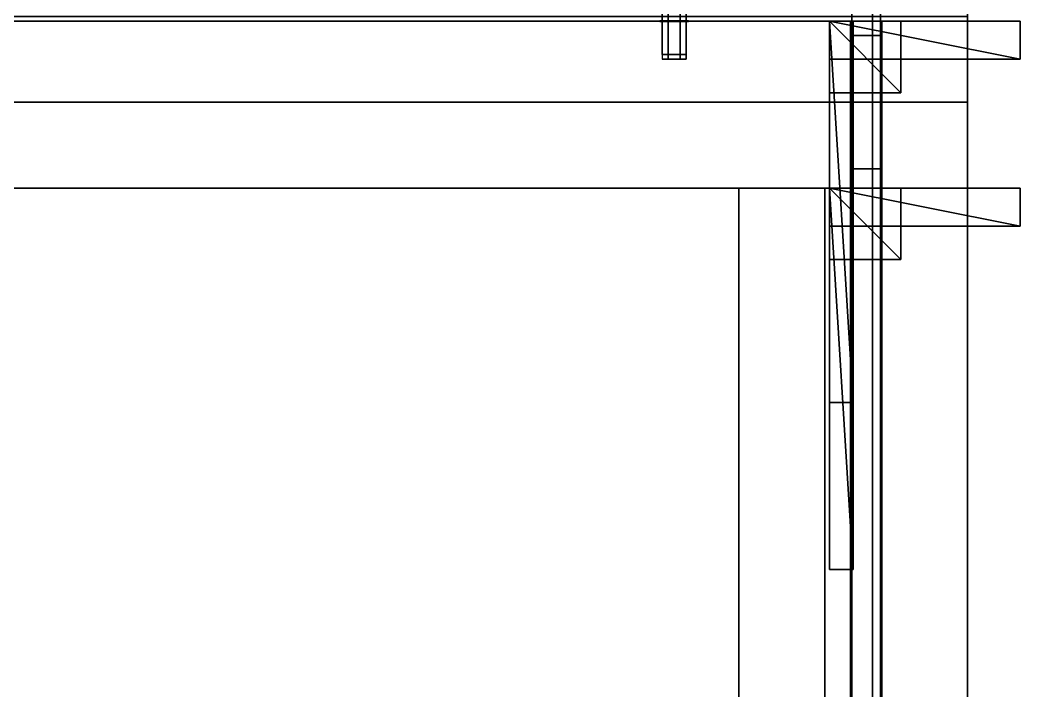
# Model space of a CAD drawing. Extents: x 0 to 4068, y -4475 to 0.
# Drawn here: x 1954.2 to 2167.9, y -2250.9 to -2110.3 of the extents above; entities that cross this region are included whole.
import ezdxf

# ---------------------------------------------------------------- set-up
doc = ezdxf.new("R2010")
doc.units = 0
for name, color, linetype in [('LAYER0', 7, 'CONTINUOUS'), ('LAYER11', 7, 'CONTINUOUS'), ('LAYER12', 7, 'CONTINUOUS'), ('LAYER122', 45, 'CONTINUOUS'), ('LAYER123', 45, 'CONTINUOUS'), ('LAYER124', 45, 'CONTINUOUS'), ('LAYER125', 45, 'CONTINUOUS'), ('LAYER126', 45, 'CONTINUOUS'), ('LAYER127', 45, 'CONTINUOUS'), ('LAYER15', 7, 'CONTINUOUS'), ('LAYER17', 7, 'CONTINUOUS'), ('LAYER18', 45, 'CONTINUOUS'), ('LAYER19', 45, 'CONTINUOUS'), ('LAYER20', 45, 'CONTINUOUS'), ('LAYER21', 45, 'CONTINUOUS'), ('LAYER219', 19, 'CONTINUOUS'), ('LAYER22', 45, 'CONTINUOUS'), ('LAYER23', 45, 'CONTINUOUS'), ('LAYER24', 2, 'CONTINUOUS'), ('LAYER25', 37, 'CONTINUOUS'), ('LAYER26', 37, 'CONTINUOUS'), ('LAYER27', 37, 'CONTINUOUS'), ('LAYER28', 37, 'CONTINUOUS'), ('LAYER29', 37, 'CONTINUOUS'), ('LAYER30', 37, 'CONTINUOUS'), ('LAYER31', 45, 'CONTINUOUS'), ('LAYER32', 45, 'CONTINUOUS'), ('LAYER35', 45, 'CONTINUOUS'), ('LAYER36', 45, 'CONTINUOUS'), ('LAYER37', 45, 'CONTINUOUS'), ('LAYER38', 45, 'CONTINUOUS'), ('LAYER39', 45, 'CONTINUOUS'), ('LAYER40', 45, 'CONTINUOUS'), ('LAYER41', 45, 'CONTINUOUS'), ('LAYER42', 45, 'CONTINUOUS'), ('LAYER43', 45, 'CONTINUOUS'), ('LAYER44', 45, 'CONTINUOUS'), ('LAYER46', 45, 'CONTINUOUS'), ('LAYER47', 45, 'CONTINUOUS'), ('LAYER48', 45, 'CONTINUOUS'), ('LAYER49', 45, 'CONTINUOUS'), ('LAYER5', 7, 'CONTINUOUS'), ('LAYER50', 45, 'CONTINUOUS'), ('LAYER53', 45, 'CONTINUOUS'), ('LAYER54', 45, 'CONTINUOUS'), ('LAYER55', 254, 'CONTINUOUS'), ('LAYER6', 7, 'CONTINUOUS'), ('LAYER7', 7, 'CONTINUOUS')]:
    doc.layers.add(name, color=color, linetype=linetype)

msp = doc.modelspace()

# ---------------------------------------------------------------- linework, layer by layer
at = {"layer": 'LAYER0', "invisible_edges": 1}
for points in [[(4068, 0), (0, -4475), (0, 0), (4068, 0)], [(0, -4475), (4068, 0), (4068, -4475), (0, -4475)]]:
    msp.add_3dface(points, dxfattribs=at)
at = {"layer": 'LAYER11', "invisible_edges": 1}
for points in [[(2153, -150, 2415), (2303, -2754, 2415), (2303, 0, 2415), (2153, -150, 2415)], [(2303, -2754, 2415), (2153, -150, 2415), (2153, -2886, 2415), (2303, -2754, 2415)]]:
    msp.add_3dface(points, dxfattribs=at)
at = {"layer": 'LAYER12'}
for points, invisible_edges in [([(2153, -2886, 873), (2068, -2076, 873), (2153, -150, 873), (2153, -2886, 873)], 3), ([(2133, -170, 927), (2153, -150, 927), (2133, -2886, 927), (2133, -170, 927)], 3), ([(2133, -2886, 927), (2153, -150, 927), (2153, -2886, 927), (2133, -2886, 927)], 1), ([(1567, -2886, 873), (1627.02, -2076, 873), (2153, -2886, 873), (1567, -2886, 873)], 3), ([(2153, -2886, 873), (1627.02, -2076, 873), (2068, -2076, 873), (2153, -2886, 873)], 5)]:
    msp.add_3dface(points, dxfattribs=dict(at, invisible_edges=invisible_edges))
at = {"layer": 'LAYER122', "invisible_edges": 1}
for points in [[(2153, -2145.5, 1523), (1703, -2864.5, 1523), (2153, -2864.5, 1523), (2153, -2145.5, 1523)], [(1703, -2864.5, 1523), (2153, -2145.5, 1523), (1703, -2145.5, 1523), (1703, -2864.5, 1523)], [(2153, -2145.499, 1905), (1783, -2145.499, 1505), (2153, -2145.499, 1505), (2153, -2145.499, 1905)], [(1783, -2145.499, 1505), (2153, -2145.499, 1905), (1783, -2145.499, 1905), (1783, -2145.499, 1505)], [(2153, -2864.5, 1887), (1783, -2145.5, 1887), (2153, -2145.5, 1887), (2153, -2864.5, 1887)], [(1783, -2145.5, 1887), (2153, -2864.5, 1887), (1783, -2864.5, 1887), (1783, -2145.5, 1887)], [(2105, -2145.5, 1887), (2105, -2864.5, 1523), (2105, -2864.5, 1887), (2105, -2145.5, 1887)], [(2105, -2864.5, 1523), (2105, -2145.5, 1887), (2105, -2145.5, 1523), (2105, -2864.5, 1523)]]:
    msp.add_3dface(points, dxfattribs=at)
at = {"layer": 'LAYER123', "invisible_edges": 1}
for points in [[(2153, -2127.499, 1505), (1783, -2145.499, 1505), (1783, -2127.499, 1505), (2153, -2127.499, 1505)], [(1783, -2145.499, 1505), (2153, -2127.499, 1505), (2153, -2145.499, 1505), (1783, -2145.499, 1505)], [(2153, -2145.5, 1905), (1783, -2145.5, 1887), (1783, -2145.5, 1905), (2153, -2145.5, 1905)], [(1783, -2145.5, 1887), (2153, -2145.5, 1905), (2153, -2145.5, 1887), (1783, -2145.5, 1887)]]:
    msp.add_3dface(points, dxfattribs=at)
at = {"layer": 'LAYER124', "invisible_edges": 1}
for points in [[(2123, -2145.5, 1523), (2105, -2864.5, 1523), (2105, -2145.5, 1523), (2123, -2145.5, 1523)], [(2105, -2864.5, 1523), (2123, -2145.5, 1523), (2123, -2864.5, 1523), (2105, -2864.5, 1523)]]:
    msp.add_3dface(points, dxfattribs=at)
at = {"layer": 'LAYER125', "invisible_edges": 1}
for points in [[(2153, -2145.499, 1905), (1783, -2127.499, 1905), (1783, -2145.499, 1905), (2153, -2145.499, 1905)], [(1783, -2127.499, 1905), (2153, -2145.499, 1905), (2153, -2127.499, 1905), (1783, -2127.499, 1905)], [(2153, -2145.5, 1523), (1703, -2145.5, 1505), (1703, -2145.5, 1523), (2153, -2145.5, 1523)], [(1703, -2145.5, 1505), (2153, -2145.5, 1523), (2153, -2145.5, 1505), (1703, -2145.5, 1505)], [(2105, -2145.5, 1887), (2123, -2145.5, 1523), (2105, -2145.5, 1523), (2105, -2145.5, 1887)], [(2123, -2145.5, 1523), (2105, -2145.5, 1887), (2123, -2145.5, 1887), (2123, -2145.5, 1523)]]:
    msp.add_3dface(points, dxfattribs=at)
at = {"layer": 'LAYER126', "invisible_edges": 1}
for points in [[(2153, -2127.499, 1505), (2153, -2145.499, 1905), (2153, -2145.499, 1505), (2153, -2127.499, 1505)], [(2153, -2145.499, 1905), (2153, -2127.499, 1505), (2153, -2127.499, 1905), (2153, -2145.499, 1905)], [(2123, -2864.5, 1887), (2105, -2145.5, 1887), (2105, -2864.5, 1887), (2123, -2864.5, 1887)], [(2105, -2145.5, 1887), (2123, -2864.5, 1887), (2123, -2145.5, 1887), (2105, -2145.5, 1887)], [(2153, -2145.5, 1905), (2153, -2864.5, 1887), (2153, -2145.5, 1887), (2153, -2145.5, 1905)], [(2153, -2864.5, 1887), (2153, -2145.5, 1905), (2153, -2864.5, 1905), (2153, -2864.5, 1887)], [(2153, -2864.5, 1505), (2153, -2145.5, 1523), (2153, -2864.5, 1523), (2153, -2864.5, 1505)], [(2153, -2145.5, 1523), (2153, -2864.5, 1505), (2153, -2145.5, 1505), (2153, -2145.5, 1523)]]:
    msp.add_3dface(points, dxfattribs=at)
at = {"layer": 'LAYER127', "invisible_edges": 1}
for points in [[(1783, -2127.499, 1905), (2153, -2127.499, 1505), (1783, -2127.499, 1505), (1783, -2127.499, 1905)], [(2153, -2127.499, 1505), (1783, -2127.499, 1905), (2153, -2127.499, 1905), (2153, -2127.499, 1505)], [(1703, -2145.5, 1505), (2153, -2864.5, 1505), (1703, -2864.5, 1505), (1703, -2145.5, 1505)], [(2153, -2864.5, 1505), (1703, -2145.5, 1505), (2153, -2145.5, 1505), (2153, -2864.5, 1505)], [(1783, -2864.5, 1905), (2153, -2145.5, 1905), (1783, -2145.5, 1905), (1783, -2864.5, 1905)], [(2153, -2145.5, 1905), (1783, -2864.5, 1905), (2153, -2864.5, 1905), (2153, -2145.5, 1905)], [(2123, -2145.5, 1523), (2123, -2864.5, 1887), (2123, -2864.5, 1523), (2123, -2145.5, 1523)], [(2123, -2864.5, 1887), (2123, -2145.5, 1523), (2123, -2145.5, 1887), (2123, -2864.5, 1887)]]:
    msp.add_3dface(points, dxfattribs=at)
at = {"layer": 'LAYER15', "invisible_edges": 1}
for points in [[(2153, -150, 873), (2153, -2886, 927), (2153, -2886, 873), (2153, -150, 873)], [(2153, -2886, 927), (2153, -150, 873), (2153, -150, 927), (2153, -2886, 927)], [(2153, -150, 927), (2153, -2886, 1007), (2153, -2886, 927), (2153, -150, 927)], [(2153, -2886, 1007), (2153, -150, 927), (2153, -150, 1007), (2153, -2886, 1007)]]:
    msp.add_3dface(points, dxfattribs=at)
at = {"layer": 'LAYER17'}
for points, invisible_edges in [([(2153, -150, 927), (2133, -170, 927), (2153, -2886, 927), (2153, -150, 927)], 3), ([(2153, -150, 1007), (2133, -170, 1007), (2153, -2886, 1007), (2153, -150, 1007)], 3), ([(2133, -753, 927), (2153, -2886, 927), (2133, -170, 927), (2133, -753, 927)], 3), ([(2153, -2886, 1007), (2133, -170, 1007), (2133, -2886, 1007), (2153, -2886, 1007)], 1), ([(2068, -1329, 927), (2153, -2886, 927), (2133, -753, 927), (2068, -1329, 927)], 7), ([(2068, -2076, 927), (2153, -2886, 927), (2068, -1329, 927), (2068, -2076, 927)], 3), ([(1627.02, -2076, 927), (1567, -2886, 927), (2153, -2886, 927), (1627.02, -2076, 927)], 5), ([(1627.02, -2076, 927), (2153, -2886, 927), (2068, -2076, 927), (1627.02, -2076, 927)], 3)]:
    msp.add_3dface(points, dxfattribs=dict(at, invisible_edges=invisible_edges))
at = {"layer": 'LAYER18', "invisible_edges": 1}
for points in [[(2153, -2110.5, 752.5), (2153, -2374.5, 872.5), (2153, -2374.5, 752.5), (2153, -2110.5, 752.5)], [(2153, -2374.5, 872.5), (2153, -2110.5, 752.5), (2153, -2110.5, 872.5), (2153, -2374.5, 872.5)], [(2153, -2864.5, 2346), (2153, -2145.5, 2226), (2153, -2145.5, 2346), (2153, -2864.5, 2346)], [(2153, -2145.5, 2226), (2153, -2864.5, 2346), (2153, -2864.5, 2226), (2153, -2145.5, 2226)]]:
    msp.add_3dface(points, dxfattribs=at)
at = {"layer": 'LAYER19', "invisible_edges": 1}
for points in [[(2135, -2145.5, 2346), (2153, -2145.5, 2226), (2135, -2145.5, 2226), (2135, -2145.5, 2346)], [(2153, -2145.5, 2226), (2135, -2145.5, 2346), (2153, -2145.5, 2346), (2153, -2145.5, 2226)]]:
    msp.add_3dface(points, dxfattribs=at)
at = {"layer": 'LAYER20', "invisible_edges": 1}
for points in [[(2135, -2110.5, 872.5), (2153, -2374.5, 872.5), (2153, -2110.5, 872.5), (2135, -2110.5, 872.5)], [(2153, -2374.5, 872.5), (2135, -2110.5, 872.5), (2135, -2374.5, 872.5), (2153, -2374.5, 872.5)], [(2135, -2864.5, 2226), (2153, -2145.5, 2226), (2153, -2864.5, 2226), (2135, -2864.5, 2226)], [(2153, -2145.5, 2226), (2135, -2864.5, 2226), (2135, -2145.5, 2226), (2153, -2145.5, 2226)]]:
    msp.add_3dface(points, dxfattribs=at)
at = {"layer": 'LAYER21', "invisible_edges": 1}
for points in [[(2153, -2110.5, 752.5), (2135, -2110.5, 872.5), (2153, -2110.5, 872.5), (2153, -2110.5, 752.5)], [(2135, -2110.5, 872.5), (2153, -2110.5, 752.5), (2135, -2110.5, 752.5), (2135, -2110.5, 872.5)]]:
    msp.add_3dface(points, dxfattribs=at)
at = {"layer": 'LAYER219', "invisible_edges": 1}
for points in [[(2133, -170, 1007), (2133, -2886, 927), (2133, -2886, 1007), (2133, -170, 1007)], [(2133, -2886, 927), (2133, -170, 1007), (2133, -170, 927), (2133, -2886, 927)]]:
    msp.add_3dface(points, dxfattribs=at)
at = {"layer": 'LAYER22', "invisible_edges": 1}
for points in [[(2135, -2374.5, 752.5), (2153, -2110.5, 752.5), (2153, -2374.5, 752.5), (2135, -2374.5, 752.5)], [(2153, -2110.5, 752.5), (2135, -2374.5, 752.5), (2135, -2110.5, 752.5), (2153, -2110.5, 752.5)], [(2135, -2145.5, 2346), (2153, -2864.5, 2346), (2153, -2145.5, 2346), (2135, -2145.5, 2346)], [(2153, -2864.5, 2346), (2135, -2145.5, 2346), (2135, -2864.5, 2346), (2153, -2864.5, 2346)]]:
    msp.add_3dface(points, dxfattribs=at)
at = {"layer": 'LAYER23', "invisible_edges": 1}
for points in [[(2135, -2110.5, 872.5), (2135, -2374.5, 752.5), (2135, -2374.5, 872.5), (2135, -2110.5, 872.5)], [(2135, -2374.5, 752.5), (2135, -2110.5, 872.5), (2135, -2110.5, 752.5), (2135, -2374.5, 752.5)], [(2135, -2864.5, 2226), (2135, -2145.5, 2346), (2135, -2145.5, 2226), (2135, -2864.5, 2226)], [(2135, -2145.5, 2346), (2135, -2864.5, 2226), (2135, -2864.5, 2346), (2135, -2145.5, 2346)]]:
    msp.add_3dface(points, dxfattribs=at)
at = {"layer": 'LAYER24'}
for points in [[(2124, -2190.5, 832), (2129, -2190.5, 832), (2124, -2110.5, 832), (2124, -2190.5, 832)], [(2124, -2110.5, 832), (2129, -2190.5, 832), (2129, -2110.5, 832), (2124, -2110.5, 832)], [(2124, -2110.5, 832), (2129, -2110.5, 832), (2124, -2110.5, 809), (2124, -2110.5, 832)], [(2124, -2110.5, 809), (2129, -2110.5, 832), (2129, -2110.5, 809), (2124, -2110.5, 809)], [(2124, -2190.5, 832), (2124, -2110.5, 832), (2124, -2190.5, 809), (2124, -2190.5, 832)], [(2124, -2190.5, 809), (2124, -2110.5, 832), (2124, -2110.5, 809), (2124, -2190.5, 809)], [(2124, -2190.5, 809), (2124, -2110.5, 809), (2129, -2190.5, 809), (2124, -2190.5, 809)], [(2129, -2190.5, 809), (2124, -2110.5, 809), (2129, -2110.5, 809), (2129, -2190.5, 809)], [(2124, -2125.5, 832), (2139, -2125.5, 832), (2124, -2110.5, 832), (2124, -2125.5, 832)], [(2124, -2110.5, 832), (2139, -2125.5, 832), (2139, -2110.5, 832), (2124, -2110.5, 832)], [(2124, -2110.5, 832), (2139, -2110.5, 832), (2124, -2110.5, 817), (2124, -2110.5, 832)], [(2124, -2110.5, 817), (2139, -2110.5, 832), (2139, -2110.5, 817), (2124, -2110.5, 817)], [(2124, -2125.5, 832), (2124, -2110.5, 832), (2124, -2125.5, 817), (2124, -2125.5, 832)], [(2124, -2125.5, 817), (2124, -2110.5, 832), (2124, -2110.5, 817), (2124, -2125.5, 817)], [(2124, -2125.5, 817), (2124, -2110.5, 817), (2139, -2125.5, 817), (2124, -2125.5, 817)], [(2139, -2125.5, 817), (2124, -2110.5, 817), (2139, -2110.5, 817), (2139, -2125.5, 817)], [(2124, -2125.5, 832), (2139, -2125.5, 832), (2124, -2110.5, 832), (2124, -2125.5, 832)], [(2124, -2110.5, 832), (2139, -2125.5, 832), (2139, -2110.5, 832), (2124, -2110.5, 832)], [(2124, -2110.5, 832), (2139, -2110.5, 832), (2124, -2110.5, 817), (2124, -2110.5, 832)], [(2124, -2110.5, 817), (2139, -2110.5, 832), (2139, -2110.5, 817), (2124, -2110.5, 817)], [(2124, -2125.5, 832), (2124, -2110.5, 832), (2124, -2125.5, 817), (2124, -2125.5, 832)], [(2124, -2125.5, 817), (2124, -2110.5, 832), (2124, -2110.5, 817), (2124, -2125.5, 817)], [(2124, -2125.5, 817), (2124, -2110.5, 817), (2139, -2125.5, 817), (2124, -2125.5, 817)], [(2139, -2125.5, 817), (2124, -2110.5, 817), (2139, -2110.5, 817), (2139, -2125.5, 817)], [(2124, -2125.5, 832), (2139, -2125.5, 832), (2124, -2110.5, 832), (2124, -2125.5, 832)], [(2124, -2110.5, 832), (2139, -2125.5, 832), (2139, -2110.5, 832), (2124, -2110.5, 832)], [(2124, -2110.5, 832), (2139, -2110.5, 832), (2124, -2110.5, 817), (2124, -2110.5, 832)], [(2124, -2110.5, 817), (2139, -2110.5, 832), (2139, -2110.5, 817), (2124, -2110.5, 817)], [(2124, -2125.5, 832), (2124, -2110.5, 832), (2124, -2125.5, 817), (2124, -2125.5, 832)], [(2124, -2125.5, 817), (2124, -2110.5, 832), (2124, -2110.5, 817), (2124, -2125.5, 817)], [(2124, -2125.5, 817), (2124, -2110.5, 817), (2139, -2125.5, 817), (2124, -2125.5, 817)], [(2139, -2125.5, 817), (2124, -2110.5, 817), (2139, -2110.5, 817), (2139, -2125.5, 817)], [(2124, -2125.5, 832), (2139, -2125.5, 832), (2124, -2110.5, 832), (2124, -2125.5, 832)], [(2124, -2110.5, 832), (2139, -2125.5, 832), (2139, -2110.5, 832), (2124, -2110.5, 832)], [(2124, -2110.5, 832), (2139, -2110.5, 832), (2124, -2110.5, 817), (2124, -2110.5, 832)], [(2124, -2110.5, 817), (2139, -2110.5, 832), (2139, -2110.5, 817), (2124, -2110.5, 817)], [(2124, -2125.5, 832), (2124, -2110.5, 832), (2124, -2125.5, 817), (2124, -2125.5, 832)], [(2124, -2125.5, 817), (2124, -2110.5, 832), (2124, -2110.5, 817), (2124, -2125.5, 817)], [(2124, -2125.5, 817), (2124, -2110.5, 817), (2139, -2125.5, 817), (2124, -2125.5, 817)], [(2139, -2125.5, 817), (2124, -2110.5, 817), (2139, -2110.5, 817), (2139, -2125.5, 817)], [(2124, -2118.5, 832), (2164, -2118.5, 832), (2124, -2110.5, 832), (2124, -2118.5, 832)], [(2124, -2110.5, 832), (2164, -2118.5, 832), (2164, -2110.5, 832), (2124, -2110.5, 832)], [(2124, -2110.5, 832), (2164, -2110.5, 832), (2124, -2110.5, 824), (2124, -2110.5, 832)], [(2124, -2110.5, 824), (2164, -2110.5, 832), (2164, -2110.5, 824), (2124, -2110.5, 824)], [(2124, -2118.5, 832), (2124, -2110.5, 832), (2124, -2118.5, 824), (2124, -2118.5, 832)], [(2124, -2118.5, 824), (2124, -2110.5, 832), (2124, -2110.5, 824), (2124, -2118.5, 824)], [(2124, -2118.5, 824), (2124, -2110.5, 824), (2164, -2118.5, 824), (2124, -2118.5, 824)], [(2164, -2118.5, 824), (2124, -2110.5, 824), (2164, -2110.5, 824), (2164, -2118.5, 824)], [(2124, -2190.5, 832), (2129, -2190.5, 832), (2124, -2110.5, 832), (2124, -2190.5, 832)], [(2124, -2110.5, 832), (2129, -2190.5, 832), (2129, -2110.5, 832), (2124, -2110.5, 832)], [(2124, -2110.5, 832), (2129, -2110.5, 832), (2124, -2110.5, 816), (2124, -2110.5, 832)], [(2124, -2110.5, 816), (2129, -2110.5, 832), (2129, -2110.5, 816), (2124, -2110.5, 816)], [(2124, -2190.5, 832), (2124, -2110.5, 832), (2124, -2190.5, 816), (2124, -2190.5, 832)], [(2124, -2190.5, 816), (2124, -2110.5, 832), (2124, -2110.5, 816), (2124, -2190.5, 816)], [(2124, -2190.5, 816), (2124, -2110.5, 816), (2129, -2190.5, 816), (2124, -2190.5, 816)], [(2129, -2190.5, 816), (2124, -2110.5, 816), (2129, -2110.5, 816), (2129, -2190.5, 816)], [(2129, -2190.5, 809), (2129, -2110.5, 809), (2129, -2190.5, 832), (2129, -2190.5, 809)], [(2129, -2190.5, 832), (2129, -2110.5, 809), (2129, -2110.5, 832), (2129, -2190.5, 832)], [(2129, -2190.5, 816), (2129, -2110.5, 816), (2129, -2190.5, 832), (2129, -2190.5, 816)], [(2129, -2190.5, 832), (2129, -2110.5, 816), (2129, -2110.5, 832), (2129, -2190.5, 832)], [(2139, -2125.5, 817), (2139, -2110.5, 817), (2139, -2125.5, 832), (2139, -2125.5, 817)], [(2139, -2125.5, 832), (2139, -2110.5, 817), (2139, -2110.5, 832), (2139, -2125.5, 832)], [(2139, -2125.5, 817), (2139, -2110.5, 817), (2139, -2125.5, 832), (2139, -2125.5, 817)], [(2139, -2125.5, 832), (2139, -2110.5, 817), (2139, -2110.5, 832), (2139, -2125.5, 832)], [(2139, -2125.5, 817), (2139, -2110.5, 817), (2139, -2125.5, 832), (2139, -2125.5, 817)], [(2139, -2125.5, 832), (2139, -2110.5, 817), (2139, -2110.5, 832), (2139, -2125.5, 832)], [(2139, -2125.5, 817), (2139, -2110.5, 817), (2139, -2125.5, 832), (2139, -2125.5, 817)], [(2139, -2125.5, 832), (2139, -2110.5, 817), (2139, -2110.5, 832), (2139, -2125.5, 832)], [(2164, -2118.5, 824), (2164, -2110.5, 824), (2164, -2118.5, 832), (2164, -2118.5, 824)], [(2164, -2118.5, 832), (2164, -2110.5, 824), (2164, -2110.5, 832), (2164, -2118.5, 832)], [(2124, -2118.5, 824), (2164, -2118.5, 824), (2124, -2118.5, 832), (2124, -2118.5, 824)], [(2124, -2118.5, 832), (2164, -2118.5, 824), (2164, -2118.5, 832), (2124, -2118.5, 832)], [(2124, -2125.5, 817), (2139, -2125.5, 817), (2124, -2125.5, 832), (2124, -2125.5, 817)], [(2124, -2125.5, 832), (2139, -2125.5, 817), (2139, -2125.5, 832), (2124, -2125.5, 832)], [(2124, -2125.5, 817), (2139, -2125.5, 817), (2124, -2125.5, 832), (2124, -2125.5, 817)], [(2124, -2125.5, 832), (2139, -2125.5, 817), (2139, -2125.5, 832), (2124, -2125.5, 832)], [(2124, -2125.5, 817), (2139, -2125.5, 817), (2124, -2125.5, 832), (2124, -2125.5, 817)], [(2124, -2125.5, 832), (2139, -2125.5, 817), (2139, -2125.5, 832), (2124, -2125.5, 832)], [(2124, -2125.5, 817), (2139, -2125.5, 817), (2124, -2125.5, 832), (2124, -2125.5, 817)], [(2124, -2125.5, 832), (2139, -2125.5, 817), (2139, -2125.5, 832), (2124, -2125.5, 832)], [(2124, -2225.5, 2323), (2129, -2225.5, 2323), (2124, -2145.5, 2323), (2124, -2225.5, 2323)], [(2124, -2145.5, 2323), (2129, -2225.5, 2323), (2129, -2145.5, 2323), (2124, -2145.5, 2323)], [(2124, -2145.5, 2323), (2129, -2145.5, 2323), (2124, -2145.5, 2300), (2124, -2145.5, 2323)], [(2124, -2145.5, 2300), (2129, -2145.5, 2323), (2129, -2145.5, 2300), (2124, -2145.5, 2300)], [(2124, -2225.5, 2323), (2124, -2145.5, 2323), (2124, -2225.5, 2300), (2124, -2225.5, 2323)], [(2124, -2225.5, 2300), (2124, -2145.5, 2323), (2124, -2145.5, 2300), (2124, -2225.5, 2300)], [(2124, -2225.5, 2300), (2124, -2145.5, 2300), (2129, -2225.5, 2300), (2124, -2225.5, 2300)], [(2129, -2225.5, 2300), (2124, -2145.5, 2300), (2129, -2145.5, 2300), (2129, -2225.5, 2300)], [(2124, -2160.5, 2323), (2139, -2160.5, 2323), (2124, -2145.5, 2323), (2124, -2160.5, 2323)], [(2124, -2145.5, 2323), (2139, -2160.5, 2323), (2139, -2145.5, 2323), (2124, -2145.5, 2323)], [(2124, -2145.5, 2323), (2139, -2145.5, 2323), (2124, -2145.5, 2308), (2124, -2145.5, 2323)], [(2124, -2145.5, 2308), (2139, -2145.5, 2323), (2139, -2145.5, 2308), (2124, -2145.5, 2308)], [(2124, -2160.5, 2323), (2124, -2145.5, 2323), (2124, -2160.5, 2308), (2124, -2160.5, 2323)], [(2124, -2160.5, 2308), (2124, -2145.5, 2323), (2124, -2145.5, 2308), (2124, -2160.5, 2308)], [(2124, -2160.5, 2308), (2124, -2145.5, 2308), (2139, -2160.5, 2308), (2124, -2160.5, 2308)], [(2139, -2160.5, 2308), (2124, -2145.5, 2308), (2139, -2145.5, 2308), (2139, -2160.5, 2308)], [(2124, -2160.5, 2323), (2139, -2160.5, 2323), (2124, -2145.5, 2323), (2124, -2160.5, 2323)], [(2124, -2145.5, 2323), (2139, -2160.5, 2323), (2139, -2145.5, 2323), (2124, -2145.5, 2323)], [(2124, -2145.5, 2323), (2139, -2145.5, 2323), (2124, -2145.5, 2308), (2124, -2145.5, 2323)], [(2124, -2145.5, 2308), (2139, -2145.5, 2323), (2139, -2145.5, 2308), (2124, -2145.5, 2308)], [(2124, -2160.5, 2323), (2124, -2145.5, 2323), (2124, -2160.5, 2308), (2124, -2160.5, 2323)], [(2124, -2160.5, 2308), (2124, -2145.5, 2323), (2124, -2145.5, 2308), (2124, -2160.5, 2308)], [(2124, -2160.5, 2308), (2124, -2145.5, 2308), (2139, -2160.5, 2308), (2124, -2160.5, 2308)], [(2139, -2160.5, 2308), (2124, -2145.5, 2308), (2139, -2145.5, 2308), (2139, -2160.5, 2308)], [(2124, -2160.5, 2323), (2139, -2160.5, 2323), (2124, -2145.5, 2323), (2124, -2160.5, 2323)], [(2124, -2145.5, 2323), (2139, -2160.5, 2323), (2139, -2145.5, 2323), (2124, -2145.5, 2323)], [(2124, -2145.5, 2323), (2139, -2145.5, 2323), (2124, -2145.5, 2308), (2124, -2145.5, 2323)], [(2124, -2145.5, 2308), (2139, -2145.5, 2323), (2139, -2145.5, 2308), (2124, -2145.5, 2308)], [(2124, -2160.5, 2323), (2124, -2145.5, 2323), (2124, -2160.5, 2308), (2124, -2160.5, 2323)], [(2124, -2160.5, 2308), (2124, -2145.5, 2323), (2124, -2145.5, 2308), (2124, -2160.5, 2308)], [(2124, -2160.5, 2308), (2124, -2145.5, 2308), (2139, -2160.5, 2308), (2124, -2160.5, 2308)], [(2139, -2160.5, 2308), (2124, -2145.5, 2308), (2139, -2145.5, 2308), (2139, -2160.5, 2308)], [(2124, -2160.5, 2323), (2139, -2160.5, 2323), (2124, -2145.5, 2323), (2124, -2160.5, 2323)], [(2124, -2145.5, 2323), (2139, -2160.5, 2323), (2139, -2145.5, 2323), (2124, -2145.5, 2323)], [(2124, -2145.5, 2323), (2139, -2145.5, 2323), (2124, -2145.5, 2308), (2124, -2145.5, 2323)], [(2124, -2145.5, 2308), (2139, -2145.5, 2323), (2139, -2145.5, 2308), (2124, -2145.5, 2308)], [(2124, -2160.5, 2323), (2124, -2145.5, 2323), (2124, -2160.5, 2308), (2124, -2160.5, 2323)], [(2124, -2160.5, 2308), (2124, -2145.5, 2323), (2124, -2145.5, 2308), (2124, -2160.5, 2308)], [(2124, -2160.5, 2308), (2124, -2145.5, 2308), (2139, -2160.5, 2308), (2124, -2160.5, 2308)], [(2139, -2160.5, 2308), (2124, -2145.5, 2308), (2139, -2145.5, 2308), (2139, -2160.5, 2308)], [(2124, -2153.5, 2323), (2164, -2153.5, 2323), (2124, -2145.5, 2323), (2124, -2153.5, 2323)], [(2124, -2145.5, 2323), (2164, -2153.5, 2323), (2164, -2145.5, 2323), (2124, -2145.5, 2323)], [(2124, -2145.5, 2323), (2164, -2145.5, 2323), (2124, -2145.5, 2315), (2124, -2145.5, 2323)], [(2124, -2145.5, 2315), (2164, -2145.5, 2323), (2164, -2145.5, 2315), (2124, -2145.5, 2315)], [(2124, -2153.5, 2323), (2124, -2145.5, 2323), (2124, -2153.5, 2315), (2124, -2153.5, 2323)], [(2124, -2153.5, 2315), (2124, -2145.5, 2323), (2124, -2145.5, 2315), (2124, -2153.5, 2315)], [(2124, -2153.5, 2315), (2124, -2145.5, 2315), (2164, -2153.5, 2315), (2124, -2153.5, 2315)], [(2164, -2153.5, 2315), (2124, -2145.5, 2315), (2164, -2145.5, 2315), (2164, -2153.5, 2315)], [(2124, -2225.5, 2323), (2129, -2225.5, 2323), (2124, -2145.5, 2323), (2124, -2225.5, 2323)], [(2124, -2145.5, 2323), (2129, -2225.5, 2323), (2129, -2145.5, 2323), (2124, -2145.5, 2323)], [(2124, -2145.5, 2323), (2129, -2145.5, 2323), (2124, -2145.5, 2307), (2124, -2145.5, 2323)], [(2124, -2145.5, 2307), (2129, -2145.5, 2323), (2129, -2145.5, 2307), (2124, -2145.5, 2307)], [(2124, -2225.5, 2323), (2124, -2145.5, 2323), (2124, -2225.5, 2307), (2124, -2225.5, 2323)], [(2124, -2225.5, 2307), (2124, -2145.5, 2323), (2124, -2145.5, 2307), (2124, -2225.5, 2307)], [(2124, -2225.5, 2307), (2124, -2145.5, 2307), (2129, -2225.5, 2307), (2124, -2225.5, 2307)], [(2129, -2225.5, 2307), (2124, -2145.5, 2307), (2129, -2145.5, 2307), (2129, -2225.5, 2307)], [(2129, -2225.5, 2300), (2129, -2145.5, 2300), (2129, -2225.5, 2323), (2129, -2225.5, 2300)], [(2129, -2225.5, 2323), (2129, -2145.5, 2300), (2129, -2145.5, 2323), (2129, -2225.5, 2323)], [(2129, -2225.5, 2307), (2129, -2145.5, 2307), (2129, -2225.5, 2323), (2129, -2225.5, 2307)], [(2129, -2225.5, 2323), (2129, -2145.5, 2307), (2129, -2145.5, 2323), (2129, -2225.5, 2323)], [(2139, -2160.5, 2308), (2139, -2145.5, 2308), (2139, -2160.5, 2323), (2139, -2160.5, 2308)], [(2139, -2160.5, 2323), (2139, -2145.5, 2308), (2139, -2145.5, 2323), (2139, -2160.5, 2323)], [(2139, -2160.5, 2308), (2139, -2145.5, 2308), (2139, -2160.5, 2323), (2139, -2160.5, 2308)], [(2139, -2160.5, 2323), (2139, -2145.5, 2308), (2139, -2145.5, 2323), (2139, -2160.5, 2323)], [(2139, -2160.5, 2308), (2139, -2145.5, 2308), (2139, -2160.5, 2323), (2139, -2160.5, 2308)], [(2139, -2160.5, 2323), (2139, -2145.5, 2308), (2139, -2145.5, 2323), (2139, -2160.5, 2323)], [(2139, -2160.5, 2308), (2139, -2145.5, 2308), (2139, -2160.5, 2323), (2139, -2160.5, 2308)], [(2139, -2160.5, 2323), (2139, -2145.5, 2308), (2139, -2145.5, 2323), (2139, -2160.5, 2323)], [(2164, -2153.5, 2315), (2164, -2145.5, 2315), (2164, -2153.5, 2323), (2164, -2153.5, 2315)], [(2164, -2153.5, 2323), (2164, -2145.5, 2315), (2164, -2145.5, 2323), (2164, -2153.5, 2323)], [(2124, -2153.5, 2315), (2164, -2153.5, 2315), (2124, -2153.5, 2323), (2124, -2153.5, 2315)], [(2124, -2153.5, 2323), (2164, -2153.5, 2315), (2164, -2153.5, 2323), (2124, -2153.5, 2323)], [(2124, -2160.5, 2308), (2139, -2160.5, 2308), (2124, -2160.5, 2323), (2124, -2160.5, 2308)], [(2124, -2160.5, 2323), (2139, -2160.5, 2308), (2139, -2160.5, 2323), (2124, -2160.5, 2323)], [(2124, -2160.5, 2308), (2139, -2160.5, 2308), (2124, -2160.5, 2323), (2124, -2160.5, 2308)], [(2124, -2160.5, 2323), (2139, -2160.5, 2308), (2139, -2160.5, 2323), (2124, -2160.5, 2323)], [(2124, -2160.5, 2308), (2139, -2160.5, 2308), (2124, -2160.5, 2323), (2124, -2160.5, 2308)], [(2124, -2160.5, 2323), (2139, -2160.5, 2308), (2139, -2160.5, 2323), (2124, -2160.5, 2323)], [(2124, -2160.5, 2308), (2139, -2160.5, 2308), (2124, -2160.5, 2323), (2124, -2160.5, 2308)], [(2124, -2160.5, 2323), (2139, -2160.5, 2308), (2139, -2160.5, 2323), (2124, -2160.5, 2323)], [(2124, -2190.5, 809), (2129, -2190.5, 809), (2124, -2190.5, 832), (2124, -2190.5, 809)], [(2124, -2190.5, 832), (2129, -2190.5, 809), (2129, -2190.5, 832), (2124, -2190.5, 832)], [(2124, -2190.5, 816), (2129, -2190.5, 816), (2124, -2190.5, 832), (2124, -2190.5, 816)], [(2124, -2190.5, 832), (2129, -2190.5, 816), (2129, -2190.5, 832), (2124, -2190.5, 832)], [(2124, -2225.5, 2300), (2129, -2225.5, 2300), (2124, -2225.5, 2323), (2124, -2225.5, 2300)], [(2124, -2225.5, 2323), (2129, -2225.5, 2300), (2129, -2225.5, 2323), (2124, -2225.5, 2323)], [(2124, -2225.5, 2307), (2129, -2225.5, 2307), (2124, -2225.5, 2323), (2124, -2225.5, 2307)], [(2124, -2225.5, 2323), (2129, -2225.5, 2307), (2129, -2225.5, 2323), (2124, -2225.5, 2323)]]:
    msp.add_3dface(points, dxfattribs=at)
at = {"layer": 'LAYER25', "invisible_edges": 1}
for points in [[(2124, -2110.5, 809), (2124, -2190.5, 832), (2124, -2110.5, 832), (2124, -2110.5, 809)], [(2124, -2190.5, 832), (2124, -2110.5, 809), (2124, -2190.5, 809), (2124, -2190.5, 832)], [(2124, -2145.5, 2300), (2124, -2225.5, 2323), (2124, -2145.5, 2323), (2124, -2145.5, 2300)], [(2124, -2225.5, 2323), (2124, -2145.5, 2300), (2124, -2225.5, 2300), (2124, -2225.5, 2323)]]:
    msp.add_3dface(points, dxfattribs=at)
at = {"layer": 'LAYER26', "invisible_edges": 1}
for points in [[(2129, -2110.5, 832), (2124, -2190.5, 832), (2129, -2190.5, 832), (2129, -2110.5, 832)], [(2124, -2190.5, 832), (2129, -2110.5, 832), (2124, -2110.5, 832), (2124, -2190.5, 832)], [(2129, -2145.5, 2323), (2124, -2225.5, 2323), (2129, -2225.5, 2323), (2129, -2145.5, 2323)], [(2124, -2225.5, 2323), (2129, -2145.5, 2323), (2124, -2145.5, 2323), (2124, -2225.5, 2323)]]:
    msp.add_3dface(points, dxfattribs=at)
at = {"layer": 'LAYER27', "invisible_edges": 1}
for points in [[(2129, -2190.5, 809), (2124, -2190.5, 832), (2124, -2190.5, 809), (2129, -2190.5, 809)], [(2124, -2190.5, 832), (2129, -2190.5, 809), (2129, -2190.5, 832), (2124, -2190.5, 832)], [(2129, -2225.5, 2300), (2124, -2225.5, 2323), (2124, -2225.5, 2300), (2129, -2225.5, 2300)], [(2124, -2225.5, 2323), (2129, -2225.5, 2300), (2129, -2225.5, 2323), (2124, -2225.5, 2323)]]:
    msp.add_3dface(points, dxfattribs=at)
at = {"layer": 'LAYER28', "invisible_edges": 1}
for points in [[(2124, -2110.5, 809), (2129, -2190.5, 809), (2124, -2190.5, 809), (2124, -2110.5, 809)], [(2129, -2190.5, 809), (2124, -2110.5, 809), (2129, -2110.5, 809), (2129, -2190.5, 809)], [(2124, -2145.5, 2300), (2129, -2225.5, 2300), (2124, -2225.5, 2300), (2124, -2145.5, 2300)], [(2129, -2225.5, 2300), (2124, -2145.5, 2300), (2129, -2145.5, 2300), (2129, -2225.5, 2300)]]:
    msp.add_3dface(points, dxfattribs=at)
at = {"layer": 'LAYER29', "invisible_edges": 1}
for points in [[(2129, -2110.5, 832), (2124, -2110.5, 809), (2124, -2110.5, 832), (2129, -2110.5, 832)], [(2124, -2110.5, 809), (2129, -2110.5, 832), (2129, -2110.5, 809), (2124, -2110.5, 809)], [(2129, -2145.5, 2323), (2124, -2145.5, 2300), (2124, -2145.5, 2323), (2129, -2145.5, 2323)], [(2124, -2145.5, 2300), (2129, -2145.5, 2323), (2129, -2145.5, 2300), (2124, -2145.5, 2300)]]:
    msp.add_3dface(points, dxfattribs=at)
at = {"layer": 'LAYER30', "invisible_edges": 1}
for points in [[(2129, -2190.5, 809), (2129, -2110.5, 832), (2129, -2190.5, 832), (2129, -2190.5, 809)], [(2129, -2110.5, 832), (2129, -2190.5, 809), (2129, -2110.5, 809), (2129, -2110.5, 832)], [(2129, -2225.5, 2300), (2129, -2145.5, 2323), (2129, -2225.5, 2323), (2129, -2225.5, 2300)], [(2129, -2145.5, 2323), (2129, -2225.5, 2300), (2129, -2145.5, 2300), (2129, -2145.5, 2323)]]:
    msp.add_3dface(points, dxfattribs=at)
at = {"layer": 'LAYER31', "invisible_edges": 1}
for points in [[(2153, -2374.5, 154), (1617, -2110.5, 154), (2153, -2110.5, 154), (2153, -2374.5, 154)], [(1617, -2110.5, 154), (2153, -2374.5, 154), (1617, -2374.5, 154), (1617, -2110.5, 154)], [(2153, -2145.5, 2364), (1803, -2864.5, 2364), (2153, -2864.5, 2364), (2153, -2145.5, 2364)], [(1803, -2864.5, 2364), (2153, -2145.5, 2364), (1803, -2145.5, 2364), (1803, -2864.5, 2364)], [(2153, -2864.5, 1906), (1803, -2145.5, 1906), (2153, -2145.5, 1906), (2153, -2864.5, 1906)], [(1803, -2145.5, 1906), (2153, -2864.5, 1906), (1803, -2864.5, 1906), (1803, -2145.5, 1906)]]:
    msp.add_3dface(points, dxfattribs=at)
at = {"layer": 'LAYER32', "invisible_edges": 1}
for points in [[(2153, -2110.5, 172), (1617, -2110.5, 154), (1617, -2110.5, 172), (2153, -2110.5, 172)], [(1617, -2110.5, 154), (2153, -2110.5, 172), (2153, -2110.5, 154), (1617, -2110.5, 154)], [(2153, -2145.5, 2364), (1803, -2145.5, 2346), (1803, -2145.5, 2364), (2153, -2145.5, 2364)], [(1803, -2145.5, 2346), (2153, -2145.5, 2364), (2153, -2145.5, 2346), (1803, -2145.5, 2346)], [(2153, -2145.5, 1924), (1803, -2145.5, 1906), (1803, -2145.5, 1924), (2153, -2145.5, 1924)], [(1803, -2145.5, 1906), (2153, -2145.5, 1924), (2153, -2145.5, 1906), (1803, -2145.5, 1906)]]:
    msp.add_3dface(points, dxfattribs=at)
at = {"layer": 'LAYER35', "invisible_edges": 1}
for points in [[(2153, -2110.5, 172), (2153, -2374.5, 154), (2153, -2110.5, 154), (2153, -2110.5, 172)], [(2153, -2374.5, 154), (2153, -2110.5, 172), (2153, -2374.5, 172), (2153, -2374.5, 154)], [(2153, -2864.5, 2346), (2153, -2145.5, 2364), (2153, -2864.5, 2364), (2153, -2864.5, 2346)], [(2153, -2145.5, 2364), (2153, -2864.5, 2346), (2153, -2145.5, 2346), (2153, -2145.5, 2364)], [(2153, -2145.5, 1924), (2153, -2864.5, 1906), (2153, -2145.5, 1906), (2153, -2145.5, 1924)], [(2153, -2864.5, 1906), (2153, -2145.5, 1924), (2153, -2864.5, 1924), (2153, -2864.5, 1906)]]:
    msp.add_3dface(points, dxfattribs=at)
at = {"layer": 'LAYER36', "invisible_edges": 1}
for points in [[(1617, -2374.5, 172), (2153, -2110.5, 172), (1617, -2110.5, 172), (1617, -2374.5, 172)], [(2153, -2110.5, 172), (1617, -2374.5, 172), (2153, -2374.5, 172), (2153, -2110.5, 172)], [(1803, -2145.5, 2346), (2153, -2864.5, 2346), (1803, -2864.5, 2346), (1803, -2145.5, 2346)], [(2153, -2864.5, 2346), (1803, -2145.5, 2346), (2153, -2145.5, 2346), (2153, -2864.5, 2346)], [(1803, -2864.5, 1924), (2153, -2145.5, 1924), (1803, -2145.5, 1924), (1803, -2864.5, 1924)], [(2153, -2145.5, 1924), (1803, -2864.5, 1924), (2153, -2864.5, 1924), (2153, -2145.5, 1924)]]:
    msp.add_3dface(points, dxfattribs=at)
at = {"layer": 'LAYER37', "invisible_edges": 1}
for points in [[(2134.7, -1291.5, 1720), (2134.7, -2113.5, 2350), (2134.7, -2113.5, 1720), (2134.7, -1291.5, 1720)], [(2134.7, -2113.5, 2350), (2134.7, -1291.5, 1720), (2134.7, -1291.5, 2350), (2134.7, -2113.5, 2350)], [(2134.7, -2106.5, 168), (2134.7, -2378.5, 872.5), (2134.7, -2378.5, 168), (2134.7, -2106.5, 168)], [(2134.7, -2378.5, 872.5), (2134.7, -2106.5, 168), (2134.7, -2106.5, 872.5), (2134.7, -2378.5, 872.5)], [(2134.7, -2141.5, 1920), (2134.7, -2868.5, 2350), (2134.7, -2868.5, 1920), (2134.7, -2141.5, 1920)], [(2134.7, -2868.5, 2350), (2134.7, -2141.5, 1920), (2134.7, -2141.5, 2350), (2134.7, -2868.5, 2350)]]:
    msp.add_3dface(points, dxfattribs=at)
at = {"layer": 'LAYER38', "invisible_edges": 1}
for points in [[(2128.7, -2113.5, 1720), (2134.7, -2113.5, 2350), (2128.7, -2113.5, 2350), (2128.7, -2113.5, 1720)], [(2134.7, -2113.5, 2350), (2128.7, -2113.5, 1720), (2134.7, -2113.5, 1720), (2134.7, -2113.5, 2350)]]:
    msp.add_3dface(points, dxfattribs=at)
at = {"layer": 'LAYER39', "invisible_edges": 1}
for points in [[(2128.7, -1291.5, 2350), (2134.7, -2113.5, 2350), (2134.7, -1291.5, 2350), (2128.7, -1291.5, 2350)], [(2134.7, -2113.5, 2350), (2128.7, -1291.5, 2350), (2128.7, -2113.5, 2350), (2134.7, -2113.5, 2350)], [(2128.7, -2106.5, 872.5), (2134.7, -2378.5, 872.5), (2134.7, -2106.5, 872.5), (2128.7, -2106.5, 872.5)], [(2134.7, -2378.5, 872.5), (2128.7, -2106.5, 872.5), (2128.7, -2378.5, 872.5), (2134.7, -2378.5, 872.5)], [(2128.7, -2141.5, 2350), (2134.7, -2868.5, 2350), (2134.7, -2141.5, 2350), (2128.7, -2141.5, 2350)], [(2134.7, -2868.5, 2350), (2128.7, -2141.5, 2350), (2128.7, -2868.5, 2350), (2134.7, -2868.5, 2350)]]:
    msp.add_3dface(points, dxfattribs=at)
at = {"layer": 'LAYER40', "invisible_edges": 1}
for points in [[(2134.7, -2141.5, 1920), (2128.7, -2141.5, 2350), (2134.7, -2141.5, 2350), (2134.7, -2141.5, 1920)], [(2128.7, -2141.5, 2350), (2134.7, -2141.5, 1920), (2128.7, -2141.5, 1920), (2128.7, -2141.5, 2350)]]:
    msp.add_3dface(points, dxfattribs=at)
at = {"layer": 'LAYER41', "invisible_edges": 1}
for points in [[(2128.7, -2113.5, 1720), (2134.7, -1291.5, 1720), (2134.7, -2113.5, 1720), (2128.7, -2113.5, 1720)], [(2134.7, -1291.5, 1720), (2128.7, -2113.5, 1720), (2128.7, -1291.5, 1720), (2134.7, -1291.5, 1720)], [(2128.7, -2378.5, 168), (2134.7, -2106.5, 168), (2134.7, -2378.5, 168), (2128.7, -2378.5, 168)], [(2134.7, -2106.5, 168), (2128.7, -2378.5, 168), (2128.7, -2106.5, 168), (2134.7, -2106.5, 168)], [(2128.7, -2868.5, 1920), (2134.7, -2141.5, 1920), (2134.7, -2868.5, 1920), (2128.7, -2868.5, 1920)], [(2134.7, -2141.5, 1920), (2128.7, -2868.5, 1920), (2128.7, -2141.5, 1920), (2134.7, -2141.5, 1920)]]:
    msp.add_3dface(points, dxfattribs=at)
at = {"layer": 'LAYER42', "invisible_edges": 1}
for points in [[(2128.7, -1291.5, 2350), (2128.7, -2113.5, 1720), (2128.7, -2113.5, 2350), (2128.7, -1291.5, 2350)], [(2128.7, -2113.5, 1720), (2128.7, -1291.5, 2350), (2128.7, -1291.5, 1720), (2128.7, -2113.5, 1720)], [(2128.7, -2106.5, 872.5), (2128.7, -2378.5, 168), (2128.7, -2378.5, 872.5), (2128.7, -2106.5, 872.5)], [(2128.7, -2378.5, 168), (2128.7, -2106.5, 872.5), (2128.7, -2106.5, 168), (2128.7, -2378.5, 168)], [(2128.7, -2141.5, 2350), (2128.7, -2868.5, 1920), (2128.7, -2868.5, 2350), (2128.7, -2141.5, 2350)], [(2128.7, -2868.5, 1920), (2128.7, -2141.5, 2350), (2128.7, -2141.5, 1920), (2128.7, -2868.5, 1920)]]:
    msp.add_3dface(points, dxfattribs=at)
at = {"layer": 'LAYER43', "invisible_edges": 1}
for points in [[(2153, -2110.5, 873), (1617, -2110.5, 153), (2153, -2110.5, 153), (2153, -2110.5, 873)], [(1617, -2110.5, 153), (2153, -2110.5, 873), (1617, -2110.5, 873), (1617, -2110.5, 153)], [(2153, -2145.5, 2365), (1803, -2145.5, 1905), (2153, -2145.5, 1905), (2153, -2145.5, 2365)], [(1803, -2145.5, 1905), (2153, -2145.5, 2365), (1803, -2145.5, 2365), (1803, -2145.5, 1905)]]:
    msp.add_3dface(points, dxfattribs=at)
at = {"layer": 'LAYER44', "invisible_edges": 1}
for points in [[(2153, -2092.5, 153), (1617, -2110.5, 153), (1617, -2092.5, 153), (2153, -2092.5, 153)], [(1617, -2110.5, 153), (2153, -2092.5, 153), (2153, -2110.5, 153), (1617, -2110.5, 153)], [(2153, -2109.5, 1705), (1803, -2127.5, 1705), (1803, -2109.5, 1705), (2153, -2109.5, 1705)], [(1803, -2127.5, 1705), (2153, -2109.5, 1705), (2153, -2127.5, 1705), (1803, -2127.5, 1705)], [(2153, -2127.5, 1905), (1803, -2145.5, 1905), (1803, -2127.5, 1905), (2153, -2127.5, 1905)], [(1803, -2145.5, 1905), (2153, -2127.5, 1905), (2153, -2145.5, 1905), (1803, -2145.5, 1905)]]:
    msp.add_3dface(points, dxfattribs=at)
at = {"layer": 'LAYER46', "invisible_edges": 1}
for points in [[(2153, -2110.5, 873), (1617, -2092.5, 873), (1617, -2110.5, 873), (2153, -2110.5, 873)], [(1617, -2092.5, 873), (2153, -2110.5, 873), (2153, -2092.5, 873), (1617, -2092.5, 873)], [(2153, -2127.5, 2365), (1803, -2109.5, 2365), (1803, -2127.5, 2365), (2153, -2127.5, 2365)], [(1803, -2109.5, 2365), (2153, -2127.5, 2365), (2153, -2109.5, 2365), (1803, -2109.5, 2365)], [(2153, -2145.5, 2365), (1803, -2127.5, 2365), (1803, -2145.5, 2365), (2153, -2145.5, 2365)], [(1803, -2127.5, 2365), (2153, -2145.5, 2365), (2153, -2127.5, 2365), (1803, -2127.5, 2365)]]:
    msp.add_3dface(points, dxfattribs=at)
at = {"layer": 'LAYER47', "invisible_edges": 1}
for points in [[(2153, -2092.5, 153), (2153, -2110.5, 873), (2153, -2110.5, 153), (2153, -2092.5, 153)], [(2153, -2110.5, 873), (2153, -2092.5, 153), (2153, -2092.5, 873), (2153, -2110.5, 873)], [(2153, -2127.5, 2365), (2153, -2109.5, 1705), (2153, -2109.5, 2365), (2153, -2127.5, 2365)], [(2153, -2109.5, 1705), (2153, -2127.5, 2365), (2153, -2127.5, 1705), (2153, -2109.5, 1705)], [(2153, -2127.5, 1905), (2153, -2145.5, 2365), (2153, -2145.5, 1905), (2153, -2127.5, 1905)], [(2153, -2145.5, 2365), (2153, -2127.5, 1905), (2153, -2127.5, 2365), (2153, -2145.5, 2365)]]:
    msp.add_3dface(points, dxfattribs=at)
at = {"layer": 'LAYER48', "invisible_edges": 1}
for points in [[(1803, -2127.5, 1705), (2153, -2127.5, 2365), (1803, -2127.5, 2365), (1803, -2127.5, 1705)], [(2153, -2127.5, 2365), (1803, -2127.5, 1705), (2153, -2127.5, 1705), (2153, -2127.5, 2365)], [(1803, -2127.5, 2365), (2153, -2127.5, 1905), (1803, -2127.5, 1905), (1803, -2127.5, 2365)], [(2153, -2127.5, 1905), (1803, -2127.5, 2365), (2153, -2127.5, 2365), (2153, -2127.5, 1905)]]:
    msp.add_3dface(points, dxfattribs=at)
at = {"layer": 'LAYER49', "invisible_edges": 1}
for points in [[(2128.4, -2374.5, 504), (1637, -2110.5, 504), (2128.4, -2110.5, 504), (2128.4, -2374.5, 504)], [(1637, -2110.5, 504), (2128.4, -2374.5, 504), (1637, -2374.5, 504), (1637, -2110.5, 504)]]:
    msp.add_3dface(points, dxfattribs=at)
at = {"layer": 'LAYER5', "invisible_edges": 1}
for points in [[(4068, -4475, 5), (0, 0, 5), (0, -4475, 5), (4068, -4475, 5)], [(0, 0, 5), (4068, -4475, 5), (4068, 0, 5), (0, 0, 5)]]:
    msp.add_3dface(points, dxfattribs=at)
at = {"layer": 'LAYER50', "invisible_edges": 1}
for points in [[(2128.4, -2110.5, 522), (1637, -2110.5, 504), (1637, -2110.5, 522), (2128.4, -2110.5, 522)], [(1637, -2110.5, 504), (2128.4, -2110.5, 522), (2128.4, -2110.5, 504), (1637, -2110.5, 504)]]:
    msp.add_3dface(points, dxfattribs=at)
at = {"layer": 'LAYER53', "invisible_edges": 1}
for points in [[(2128.4, -2110.5, 522), (2128.4, -2374.5, 504), (2128.4, -2110.5, 504), (2128.4, -2110.5, 522)], [(2128.4, -2374.5, 504), (2128.4, -2110.5, 522), (2128.4, -2374.5, 522), (2128.4, -2374.5, 504)]]:
    msp.add_3dface(points, dxfattribs=at)
at = {"layer": 'LAYER54', "invisible_edges": 1}
for points in [[(1637, -2374.5, 522), (2128.4, -2110.5, 522), (1637, -2110.5, 522), (1637, -2374.5, 522)], [(2128.4, -2110.5, 522), (1637, -2374.5, 522), (2128.4, -2374.5, 522), (2128.4, -2110.5, 522)]]:
    msp.add_3dface(points, dxfattribs=at)
at = {"layer": 'LAYER55'}
for points in [[(2094.4, -2110.45, 501.5), (2088.4, -2110.45, 501.5), (2089.9, -2110.45, 504.098), (2092.9, -2110.45, 504.098)], [(2094.4, -2110.45, 501.5), (2088.4, -2110.45, 501.5), (2089.9, -2110.45, 498.902), (2092.9, -2110.45, 498.902)], [(2094.4, -2110.55, 501.5), (2088.4, -2110.55, 501.5), (2089.9, -2110.55, 504.098), (2092.9, -2110.55, 504.098)], [(2094.4, -2110.55, 501.5), (2088.4, -2110.55, 501.5), (2089.9, -2110.55, 498.902), (2092.9, -2110.55, 498.902)], [(2088.9, -2117.5, 2023.5), (2093.9, -2117.5, 2023.5), (2092.65, -2117.5, 2025.665), (2090.15, -2117.5, 2025.665)], [(2088.9, -2117.5, 2023.5), (2090.15, -2117.5, 2021.335), (2092.65, -2117.5, 2021.335), (2093.9, -2117.5, 2023.5)], [(2088.9, -2118.5, 501.5), (2093.9, -2118.5, 501.5), (2092.65, -2118.5, 503.665), (2090.15, -2118.5, 503.665)], [(2088.9, -2118.5, 501.5), (2090.15, -2118.5, 499.335), (2092.65, -2118.5, 499.335), (2093.9, -2118.5, 501.5)]]:
    msp.add_3dface(points, dxfattribs=at)
at = {"layer": 'LAYER6', "invisible_edges": 1}
for points in [[(2303, 0, 5), (2153, -2886, 5), (2153, -150, 5), (2303, 0, 5)], [(2153, -2886, 5), (2303, 0, 5), (2303, -2754, 5), (2153, -2886, 5)]]:
    msp.add_3dface(points, dxfattribs=at)
at = {"layer": 'LAYER7'}
for points, invisible_edges in [([(2153, -150, 5), (2153, -2240.5, 722.5), (2153, -1694.5, 2070.5), (2153, -150, 5)], 7), ([(2153, -150, 5), (2153, -2300.5, 722.5), (2153, -2240.5, 722.5), (2153, -150, 5)], 5), ([(2153, -2886, 5), (2153, -2300.5, 722.5), (2153, -150, 5), (2153, -2886, 5)], 3), ([(2153, -1694.5, 2150.5), (2153, -2886, 2415), (2153, -150, 2415), (2153, -1694.5, 2150.5)], 5), ([(2153, -1694.5, 2070.5), (2153, -2240.5, 722.5), (2153, -1694.5, 2150.5), (2153, -1694.5, 2070.5)], 3), ([(2153, -2240.5, 802.5), (2153, -1694.5, 2150.5), (2153, -2240.5, 722.5), (2153, -2240.5, 802.5)], 3), ([(2153, -2300.5, 802.5), (2153, -1694.5, 2150.5), (2153, -2240.5, 802.5), (2153, -2300.5, 802.5)], 3), ([(2153, -2641.5, 1111.5), (2153, -1694.5, 2150.5), (2153, -2300.5, 802.5), (2153, -2641.5, 1111.5)], 7), ([(2153, -2641.5, 1191.5), (2153, -1694.5, 2150.5), (2153, -2641.5, 1111.5), (2153, -2641.5, 1191.5)], 3), ([(2153, -2641.5, 1707.5), (2153, -1694.5, 2150.5), (2153, -2641.5, 1191.5), (2153, -2641.5, 1707.5)], 7), ([(2153, -2641.5, 1787.5), (2153, -1694.5, 2150.5), (2153, -2641.5, 1707.5), (2153, -2641.5, 1787.5)], 3), ([(2153, -2701.5, 1787.5), (2153, -1694.5, 2150.5), (2153, -2641.5, 1787.5), (2153, -2701.5, 1787.5)], 3), ([(2153, -2701.5, 1787.5), (2153, -2886, 2415), (2153, -1694.5, 2150.5), (2153, -2701.5, 1787.5)], 7)]:
    msp.add_3dface(points, dxfattribs=dict(at, invisible_edges=invisible_edges))

# ---------------------------------------------------------------- meshes
at = {"layer": 'LAYER55'}
mesh = msp.add_polymesh((2, 6), dxfattribs=dict(at, n_close=True))
for k, corner in enumerate([(2088.9, -2101.5, 2023.5), (2090.15, -2101.5, 2025.665), (2092.65, -2101.5, 2025.665), (2093.9, -2101.5, 2023.5), (2092.65, -2101.5, 2021.335), (2090.15, -2101.5, 2021.335), (2088.9, -2117.5, 2023.5), (2090.15, -2117.5, 2025.665), (2092.65, -2117.5, 2025.665), (2093.9, -2117.5, 2023.5), (2092.65, -2117.5, 2021.335), (2090.15, -2117.5, 2021.335)]):
    mesh.set_mesh_vertex(divmod(k, 6), corner)
mesh = msp.add_polymesh((2, 6), dxfattribs=dict(at, n_close=True))
for k, corner in enumerate([(2088.9, -2118.5, 501.5), (2090.15, -2118.5, 503.665), (2092.65, -2118.5, 503.665), (2093.9, -2118.5, 501.5), (2092.65, -2118.5, 499.335), (2090.15, -2118.5, 499.335), (2088.9, -2102.5, 501.5), (2090.15, -2102.5, 503.665), (2092.65, -2102.5, 503.665), (2093.9, -2102.5, 501.5), (2092.65, -2102.5, 499.335), (2090.15, -2102.5, 499.335)]):
    mesh.set_mesh_vertex(divmod(k, 6), corner)
mesh = msp.add_polymesh((2, 6), dxfattribs=dict(at, n_close=True))
for k, corner in enumerate([(2088.4, -2110.55, 501.5), (2089.9, -2110.55, 504.098), (2092.9, -2110.55, 504.098), (2094.4, -2110.55, 501.5), (2092.9, -2110.55, 498.902), (2089.9, -2110.55, 498.902), (2088.4, -2110.45, 501.5), (2089.9, -2110.45, 504.098), (2092.9, -2110.45, 504.098), (2094.4, -2110.45, 501.5), (2092.9, -2110.45, 498.902), (2089.9, -2110.45, 498.902)]):
    mesh.set_mesh_vertex(divmod(k, 6), corner)

doc.saveas('drawing.dxf')
